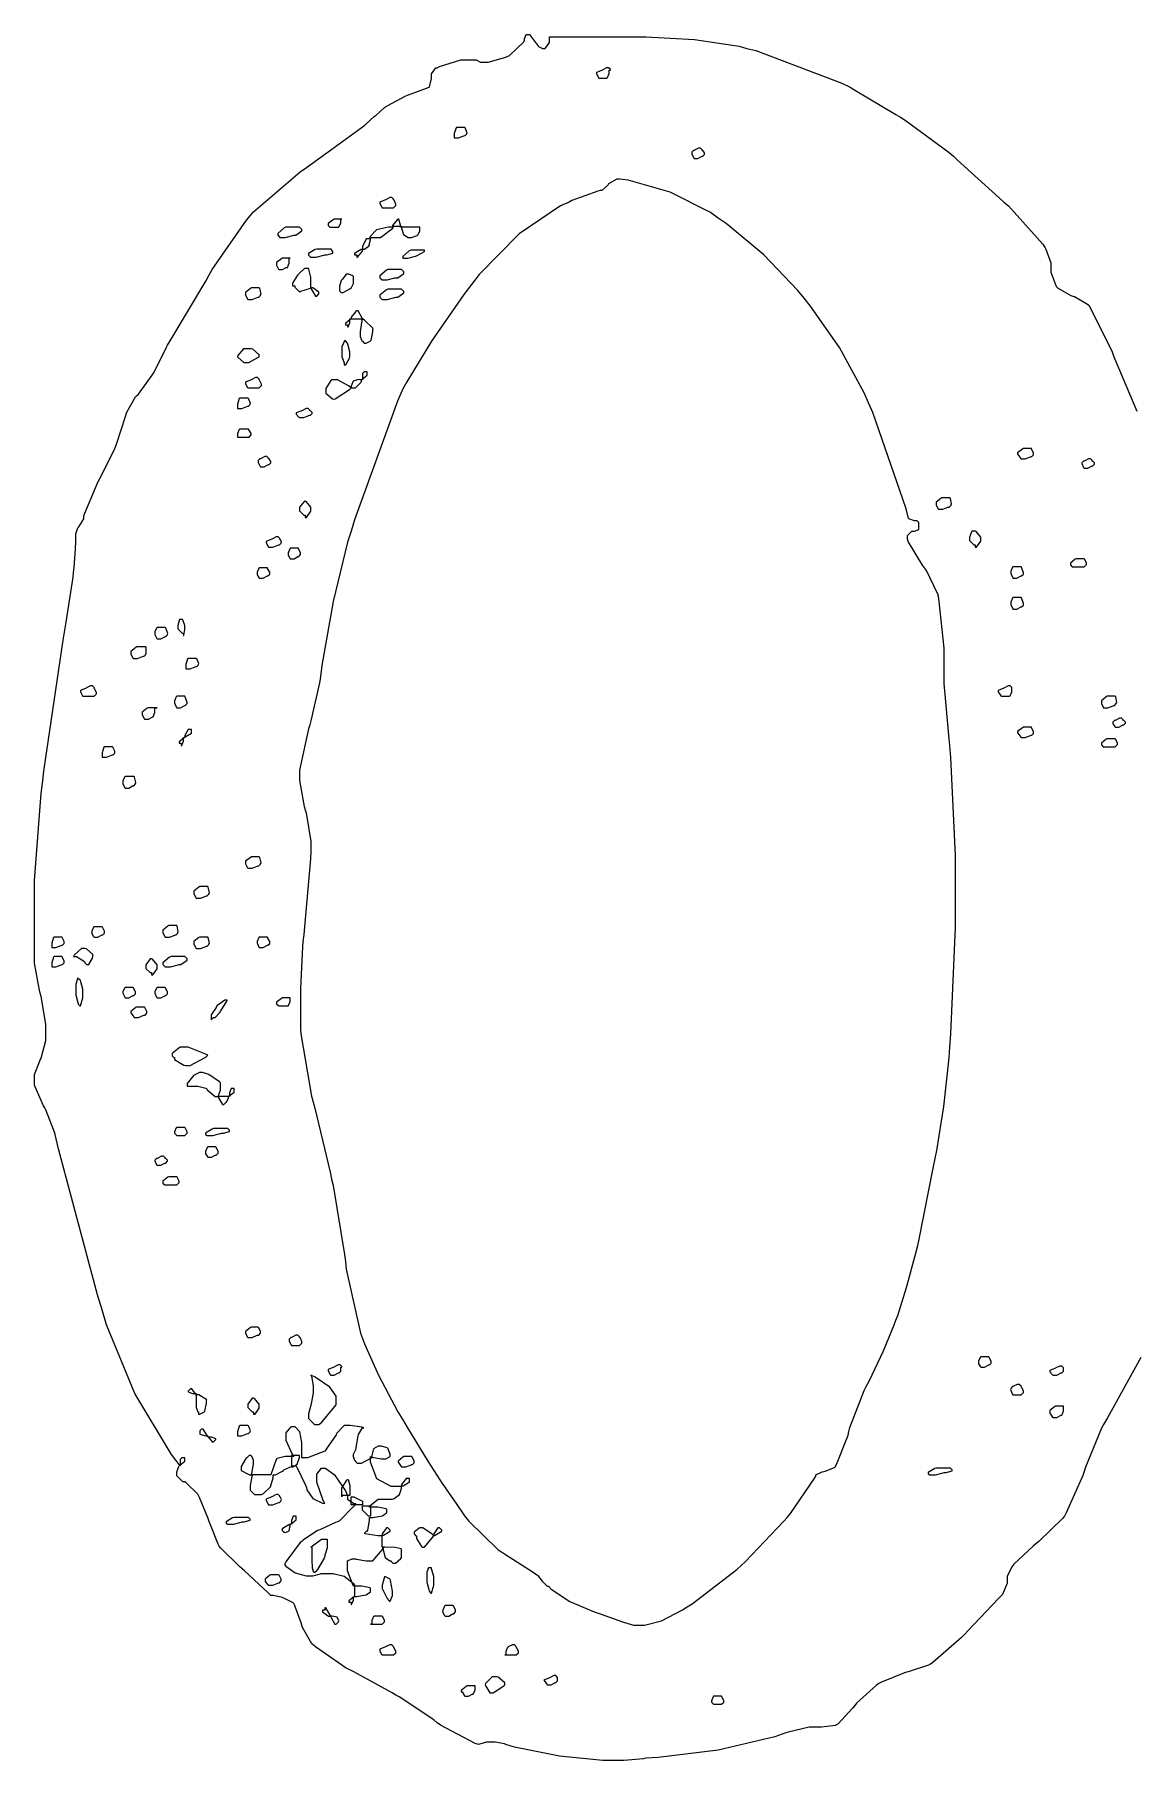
# Model space of a CAD drawing. Extents: x 55 to 302, y 40 to 307.
# Drawn here: x 103.8 to 137.5, y 89.6 to 142.7 of the extents above; entities that cross this region are included whole.
import ezdxf

# ---------------------------------------------------------------- set-up
doc = ezdxf.new("R2010")
doc.units = 0
doc.header["$MEASUREMENT"] = 0

msp = doc.modelspace()

# ---------------------------------------------------------------- linework, layer by layer
at = {"color": 32}
msp.add_lwpolyline([(137.778, 102.033), (136.745, 100.181), (136.631, 99.9765), (136.569, 99.8622), (136.076, 98.6635), (136.032, 98.5312), (135.988, 98.4084), (135.483, 97.2605), (135.431, 97.1543), (135.369, 97.0841), (134.637, 96.3799), (134.549, 96.3083), (134.461, 96.2381), (133.87, 95.6829), (133.843, 95.6388), (133.817, 95.6123), (133.667, 95.3149), (133.667, 95.214), (133.667, 95.0916), (133.517, 94.7484), (133.49, 94.7208), (133.402, 94.6245), (132.459, 93.6279), (132.362, 93.5221), (132.256, 93.4254), (131.374, 92.6578), (131.304, 92.6042), (131.241, 92.5781), (130.624, 92.3671), (130.564, 92.3576), (130.502, 92.341), (129.795, 92.0489), (129.716, 92.0048), (129.644, 91.9607), (129.028, 91.4054), (128.976, 91.3335), (128.922, 91.2633), (128.455, 90.7616), (128.411, 90.7341), (128.384, 90.7175), (127.954, 90.6639), (127.812, 90.6639), (127.573, 90.6639), (126.93, 90.515), (126.86, 90.4875), (126.523, 90.3732), (124.773, 89.9541), (122.934, 89.7297), (122.554, 89.7117), (122.484, 89.6952), (121.875, 89.6415), (121.672, 89.6415), (121.227, 89.6415), (119.895, 89.7696), (118.515, 90.0561), (118.251, 90.1347), (118.207, 90.1527), (117.922, 90.2049), (117.828, 90.2049), (117.651, 90.2049), (117.405, 90.1347), (117.299, 90.1622), (116.239, 90.726), (116.134, 90.8043), (116.028, 90.8925), (114.97, 91.5995), (114.865, 91.652), (114.749, 91.7236), (113.568, 92.3671), (113.454, 92.4278), (113.338, 92.4814), (112.394, 93.1333), (112.324, 93.2035), (112.28, 93.2311), (111.989, 93.7327), (111.971, 93.8029), (111.953, 93.8749), (111.75, 94.4301), (111.724, 94.4742), (111.706, 94.4922), (111.416, 94.634), (111.372, 94.6506), (111.327, 94.6686), (111.096, 94.7208), (111.019, 94.7208), (110.947, 94.7924), (110.207, 95.4719), (110.137, 95.5326), (110.065, 95.5947), (109.475, 96.1856), (109.431, 96.2381), (109.404, 96.2918), (109.141, 96.9437), (109.115, 97.0139), (109.097, 97.0855), (108.831, 97.729), (108.796, 97.7896), (108.77, 97.8337), (108.417, 98.1865), (108.373, 98.2126), (108.311, 98.2126), (108.126, 98.3989), (108.126, 98.461), (108.126, 98.5227), (108.187, 98.6815), (108.197, 98.7076), (108.223, 98.7256), (108.373, 98.8452), (108.373, 98.884), (108.373, 98.9542), (108.303, 98.9542), (108.285, 98.9542), (108.233, 98.902), (108.233, 98.884), (108.233, 98.7076), (107.968, 99.0519), (106.834, 100.934), (105.966, 103.047), (105.833, 103.504), (105.692, 103.963), (104.492, 108.461), (104.386, 108.902), (104.369, 108.974), (104.104, 109.653), (104.069, 109.714), (104.033, 109.776), (103.769, 110.367), (103.753, 110.419), (103.753, 110.596), (103.753, 110.746), (103.901, 111.135), (103.929, 111.195), (103.955, 111.249), (104.105, 111.791), (104.105, 111.971), (104.105, 112.29), (103.955, 113.145), (103.929, 113.242), (103.901, 113.339), (103.753, 114.166), (103.753, 114.44), (103.753, 115.711), (103.753, 116.709), (103.955, 119.389), (103.999, 119.698), (104.043, 120.078), (104.633, 124.108), (104.705, 124.531), (104.731, 124.655), (104.942, 126.039), (104.951, 126.188), (104.968, 126.339), (105.012, 126.904), (105.022, 127.161), (105.022, 127.247), (105.022, 127.317), (105.022, 127.379), (105.082, 127.557), (105.092, 127.565), (105.118, 127.591), (105.268, 127.836), (105.268, 127.918), (105.295, 128.016), (105.709, 128.984), (105.763, 129.081), (105.815, 129.169), (106.221, 129.999), (106.256, 130.069), (106.282, 130.167), (106.547, 130.987), (106.575, 131.057), (106.591, 131.119), (106.856, 131.588), (106.892, 131.622), (106.952, 131.676), (107.421, 132.328), (107.457, 132.398), (107.491, 132.469), (107.816, 133.113), (107.844, 133.174), (107.958, 133.36), (109.016, 135.15), (109.115, 135.326), (109.211, 135.503), (110.269, 137.028), (110.383, 137.16), (110.49, 137.276), (111.927, 138.509), (112.113, 138.642), (112.298, 138.774), (113.117, 139.375), (113.797, 139.868), (113.911, 139.947), (113.938, 139.974), (114.202, 140.213), (114.23, 140.229), (114.246, 140.247), (114.511, 140.486), (114.547, 140.512), (114.617, 140.556), (115.174, 140.848), (115.218, 140.865), (115.252, 140.883), (115.807, 141.085), (115.888, 141.111), (115.904, 141.129), (115.958, 141.381), (115.958, 141.464), (115.958, 141.526), (116.09, 141.71), (116.134, 141.71), (116.204, 141.755), (116.866, 141.957), (117.086, 141.957), (117.335, 141.957), (117.351, 141.941), (117.471, 141.887), (117.511, 141.887), (117.704, 141.887), (118.243, 142.037), (118.287, 142.063), (118.357, 142.091), (118.798, 142.506), (118.816, 142.558), (118.816, 142.602), (118.868, 142.735), (118.886, 142.735), (118.974, 142.735), (119.195, 142.444), (119.239, 142.382), (119.255, 142.364), (119.375, 142.31), (119.415, 142.31), (119.459, 142.31), (119.574, 142.46), (119.592, 142.486), (119.592, 142.663), (122.061, 142.663), (122.557, 142.663), (124.045, 142.58), (125.421, 142.372), (125.659, 142.31), (125.932, 142.24), (128.578, 141.243), (128.834, 141.111), (128.948, 141.041), (130.245, 140.273), (130.387, 140.193), (130.528, 140.105), (131.877, 139.11), (132.009, 138.994), (132.123, 138.88), (133.42, 137.708), (133.562, 137.583), (133.703, 137.461), (134.76, 136.288), (134.831, 136.172), (134.857, 136.128), (135.008, 135.712), (135.008, 135.573), (135.008, 135.424), (135.157, 135.018), (135.184, 134.973), (135.21, 134.947), (135.625, 134.709), (135.679, 134.691), (135.731, 134.674), (136.136, 134.436), (136.172, 134.408), (136.242, 134.294), (136.894, 132.971), (136.948, 132.821), (137.009, 132.672), (137.654, 131.147)], dxfattribs=at)
for points in [[(121.462, 141.64), (121.462, 141.658), (121.408, 141.71), (121.392, 141.71), (121.347, 141.71), (121.231, 141.65), (121.215, 141.64), (121.039, 141.57), (121.039, 141.526), (121.099, 141.412), (121.109, 141.394), (121.356, 141.394), (121.372, 141.412), (121.426, 141.531), (121.426, 141.57), (121.426, 141.64), (121.462, 141.64)], [(116.982, 139.876), (116.733, 139.876), (116.716, 139.86), (116.663, 139.688), (116.663, 139.63), (116.663, 139.56), (116.733, 139.56), (116.796, 139.56), (116.954, 139.621), (116.982, 139.63), (116.998, 139.63), (117.052, 139.683), (117.052, 139.7), (117.06, 139.71), (116.998, 139.86), (116.982, 139.876)], [(124.284, 139.171), (124.284, 139.189), (124.23, 139.241), (124.214, 139.241), (124.17, 139.241), (124.054, 139.18), (124.037, 139.171), (124.019, 139.171), (123.965, 139.119), (123.965, 139.101), (123.965, 139.057), (124.027, 138.942), (124.037, 138.924), (124.108, 138.924), (124.152, 138.924), (124.266, 138.986), (124.284, 138.994), (124.301, 138.994), (124.354, 139.048), (124.354, 139.065), (124.354, 139.092), (124.301, 139.171), (124.284, 139.171)], [(131.903, 111.584), (131.929, 111.999), (132.079, 115.261), (132.079, 116.346), (132.079, 117.476), (131.929, 120.492), (131.903, 120.862), (131.877, 121.074), (131.727, 122.768), (131.727, 123.332), (131.727, 123.861), (131.577, 125.298), (131.55, 125.448), (131.532, 125.519), (131.18, 126.252), (131.127, 126.33), (131.065, 126.41), (130.624, 127.142), (130.598, 127.212), (130.598, 127.283), (130.598, 127.327), (130.73, 127.459), (130.774, 127.459), (130.818, 127.459), (130.951, 127.513), (130.951, 127.529), (130.951, 127.706), (130.951, 127.724), (130.897, 127.776), (130.881, 127.776), (130.818, 127.776), (130.642, 127.838), (130.634, 127.846), (130.562, 128.147), (129.532, 131.111), (129.399, 131.41), (129.267, 131.71), (128.504, 133.108), (127.616, 134.382), (127.423, 134.621), (127.229, 134.859), (126.179, 135.961), (125.024, 136.923), (124.777, 137.09), (124.539, 137.258), (123.3, 137.888), (122.009, 138.254), (121.744, 138.289), (121.656, 138.289), (121.408, 138.14), (121.392, 138.113), (121.374, 138.086), (121.2, 137.936), (121.143, 137.936), (121.073, 137.92), (120.279, 137.627), (120.191, 137.583), (119.926, 137.469), (118.652, 136.605), (117.429, 135.352), (117.192, 135.044), (116.954, 134.735), (115.962, 133.306), (115.199, 132.053), (115.076, 131.833), (114.916, 131.454), (113.593, 127.803), (113.488, 127.459), (113.382, 127.116), (112.933, 125.29), (112.588, 123.322), (112.536, 122.907), (112.518, 122.793), (112.254, 121.62), (112.219, 121.496), (112.183, 121.374), (111.917, 120.201), (111.901, 120.085), (111.901, 119.786), (112.05, 118.992), (112.077, 118.886), (112.103, 118.79), (112.254, 117.909), (112.254, 117.615), (112.236, 117.379), (112.033, 115.05), (112.007, 114.829), (111.989, 114.671), (111.937, 113.388), (111.937, 112.959), (111.937, 112.113), (111.953, 111.928), (112.27, 110.076), (112.324, 109.89), (112.376, 109.706), (112.845, 107.739), (112.889, 107.527), (112.933, 107.334), (113.284, 105.208), (113.312, 104.987), (113.338, 104.758), (113.779, 102.791), (113.841, 102.622), (113.902, 102.456), (114.326, 101.491), (114.925, 100.367), (115.076, 100.119), (115.225, 99.8721), (115.848, 98.8536), (116.31, 98.1343), (116.381, 98.0362), (116.407, 97.9921), (116.672, 97.6147), (116.699, 97.579), (116.716, 97.5445), (116.98, 97.1642), (117.016, 97.1201), (117.104, 97.0058), (118.012, 96.1238), (118.11, 96.0617), (118.207, 96.0011), (119.115, 95.4098), (119.203, 95.3562), (119.221, 95.3396), (119.362, 95.1618), (119.379, 95.1438), (119.397, 95.1272), (119.516, 95.0034), (119.556, 95.0034), (119.644, 94.9152), (120.217, 94.5279), (120.967, 94.2097), (121.143, 94.1557), (121.293, 94.1035), (121.867, 93.901), (122.172, 93.8029), (122.273, 93.8029), (122.344, 93.8029), (122.514, 93.8029), (123.03, 93.9408), (123.683, 94.2717), (123.825, 94.3681), (123.974, 94.4563), (125.35, 95.516), (125.483, 95.6388), (125.615, 95.7626), (126.788, 96.9973), (126.894, 97.1201), (126.999, 97.2439), (127.732, 98.3008), (127.776, 98.389), (127.776, 98.425), (127.978, 98.5227), (128.022, 98.5312), (128.066, 98.5407), (128.357, 98.655), (128.375, 98.6716), (128.419, 98.7432), (128.772, 99.6516), (128.8, 99.7659), (128.826, 99.8816), (129.267, 101.027), (129.329, 101.141), (129.433, 101.335), (129.866, 102.243), (130.192, 103.047), (130.245, 103.188), (130.298, 103.329), (130.566, 104.189), (130.854, 105.243), (130.917, 105.481), (130.961, 105.675), (131.402, 107.915), (131.446, 108.162), (131.498, 108.409), (131.713, 109.754), (131.877, 111.259), (131.903, 111.584)], [(114.793, 137.654), (114.793, 137.672), (114.74, 137.724), (114.723, 137.724), (114.679, 137.724), (114.563, 137.663), (114.547, 137.654), (114.37, 137.583), (114.37, 137.539), (114.431, 137.425), (114.44, 137.407), (114.793, 137.407), (114.865, 137.477), (114.865, 137.521), (114.811, 137.637), (114.793, 137.654)], [(113.206, 137.054), (112.959, 137.054), (112.932, 137.038), (112.783, 136.918), (112.783, 136.878), (112.783, 136.861), (112.835, 136.808), (112.853, 136.808), (113.101, 136.808), (113.117, 136.826), (113.171, 136.945), (113.171, 136.984), (113.171, 137.054), (113.206, 137.054)], [(113.841, 136.136), (113.797, 136.12), (113.594, 136), (113.594, 135.96), (113.665, 135.96), (113.665, 135.89), (113.685, 135.883), (113.841, 136.073), (113.841, 136.136), (113.888, 136.136), (114.03, 136.221), (114.088, 136.423), (114.088, 136.489), (114.264, 136.489), (114.396, 136.489), (114.767, 136.781), (114.793, 136.842), (115.042, 136.842), (115.042, 136.779), (115.098, 136.587), (115.24, 136.489), (115.288, 136.489), (115.349, 136.489), (115.525, 136.553), (115.535, 136.561), (115.551, 136.579), (115.605, 136.699), (115.605, 136.737), (115.605, 136.808), (115.006, 136.808), (115.006, 136.87), (114.952, 137.054), (114.935, 137.054), (114.908, 137.038), (114.759, 136.865), (114.759, 136.808), (114.638, 136.808), (114.274, 136.725), (114.07, 136.517), (114.053, 136.455), (113.983, 136.455), (113.947, 136.455), (113.841, 136.216), (113.841, 136.136)], [(111.901, 136.808), (111.478, 136.808), (111.434, 136.791), (111.231, 136.619), (111.231, 136.561), (111.301, 136.489), (111.372, 136.489), (111.46, 136.489), (111.697, 136.553), (111.724, 136.561), (111.785, 136.561), (111.971, 136.693), (111.971, 136.737), (111.901, 136.808)], [(112.853, 136.136), (112.43, 136.136), (112.386, 136.12), (112.183, 136), (112.183, 135.96), (112.183, 135.944), (112.236, 135.89), (112.254, 135.89), (112.324, 135.89), (112.412, 135.89), (112.65, 135.952), (112.677, 135.96), (112.739, 135.96), (112.925, 136.014), (112.925, 136.032), (112.93, 136.046), (112.872, 136.136), (112.853, 136.136)], [(115.146, 135.855), (115.234, 135.855), (115.473, 135.917), (115.499, 135.926), (115.543, 135.944), (115.747, 136.063), (115.747, 136.102), (115.322, 136.102), (115.278, 136.076), (115.076, 135.91), (115.076, 135.855), (115.146, 135.855)], [(111.618, 135.855), (111.372, 135.855), (111.344, 135.837), (111.195, 135.719), (111.195, 135.679), (111.195, 135.635), (111.256, 135.52), (111.265, 135.503), (111.337, 135.503), (111.381, 135.503), (111.496, 135.564), (111.514, 135.573), (111.53, 135.573), (111.584, 135.705), (111.584, 135.749), (111.584, 135.855), (111.618, 135.855)], [(112.254, 134.938), (112.254, 135.184), (112.254, 135.272), (112.191, 135.52), (112.183, 135.537), (112.113, 135.537), (112.051, 135.537), (111.893, 135.388), (111.867, 135.36), (111.839, 135.334), (111.69, 135.091), (111.69, 135.008), (111.76, 135.008), (111.76, 134.964), (111.893, 134.831), (111.937, 134.831), (111.945, 134.841), (112.209, 134.921), (112.254, 134.938), (112.27, 134.893), (112.39, 134.691), (112.43, 134.691), (112.5, 134.761), (112.5, 134.805), (112.314, 134.938), (112.254, 134.938)], [(114.44, 135.184), (114.512, 135.184), (114.601, 135.184), (114.837, 135.246), (114.865, 135.254), (114.925, 135.254), (115.112, 135.387), (115.112, 135.431), (115.042, 135.503), (114.617, 135.503), (114.573, 135.485), (114.37, 135.312), (114.37, 135.254), (114.44, 135.184)], [(110.666, 134.938), (110.419, 134.938), (110.392, 134.921), (110.243, 134.801), (110.243, 134.761), (110.243, 134.717), (110.304, 134.603), (110.313, 134.585), (110.383, 134.585), (110.446, 134.585), (110.604, 134.647), (110.632, 134.655), (110.648, 134.655), (110.702, 134.709), (110.702, 134.725), (110.719, 134.753), (110.683, 134.921), (110.666, 134.938)], [(113.488, 134.938), (113.505, 134.955), (113.558, 135.075), (113.558, 135.114), (113.558, 135.29), (113.541, 135.308), (113.421, 135.36), (113.382, 135.36), (113.338, 135.36), (113.224, 135.212), (113.206, 135.184), (113.188, 135.168), (113.135, 134.995), (113.135, 134.938), (113.135, 134.867), (113.135, 134.851), (113.188, 134.797), (113.206, 134.797), (113.224, 134.789), (113.453, 134.911), (113.488, 134.938)], [(114.44, 134.585), (114.512, 134.585), (114.601, 134.585), (114.837, 134.647), (114.865, 134.655), (114.925, 134.655), (115.112, 134.787), (115.112, 134.831), (115.042, 134.902), (114.617, 134.902), (114.573, 134.885), (114.37, 134.713), (114.37, 134.655), (114.44, 134.585)], [(113.841, 133.985), (113.823, 134.029), (113.703, 134.232), (113.665, 134.232), (113.637, 134.215), (113.488, 134.043), (113.488, 133.985), (113.461, 133.969), (113.312, 133.849), (113.312, 133.809), (113.382, 133.809), (113.382, 133.739), (113.4, 133.739), (113.454, 133.871), (113.454, 133.915), (113.454, 133.985), (113.841, 133.985), (113.823, 133.933), (113.771, 133.602), (113.771, 133.49), (113.771, 133.446), (113.823, 133.314), (113.841, 133.314), (113.841, 133.298), (113.894, 133.244), (113.911, 133.244), (113.955, 133.244), (114.07, 133.306), (114.088, 133.314), (114.106, 133.332), (114.16, 133.584), (114.16, 133.667), (114.168, 133.695), (113.894, 133.959), (113.841, 133.985)], [(113.206, 133.067), (113.206, 132.891), (113.206, 132.83), (113.268, 132.654), (113.278, 132.644), (113.278, 132.574), (113.322, 132.574), (113.436, 132.777), (113.454, 132.821), (113.454, 132.891), (113.454, 132.979), (113.391, 133.21), (113.382, 133.244), (113.312, 133.314), (113.284, 133.314), (113.206, 133.13), (113.206, 133.067)], [(110.666, 132.821), (110.666, 132.883), (110.464, 133.059), (110.419, 133.067), (110.243, 133.067), (110.181, 133.067), (110.005, 132.865), (109.996, 132.821), (110.013, 132.795), (110.185, 132.644), (110.243, 132.644), (110.348, 132.644), (110.622, 132.795), (110.666, 132.821)], [(113.488, 131.869), (113.426, 131.913), (113.075, 132.115), (112.959, 132.115), (112.889, 132.115), (112.861, 132.089), (112.713, 131.845), (112.713, 131.763), (112.713, 131.702), (112.915, 131.525), (112.959, 131.516), (113.003, 131.525), (113.444, 131.816), (113.488, 131.869), (113.558, 131.869), (113.621, 131.869), (113.807, 132.055), (113.807, 132.115), (113.833, 132.133), (113.983, 132.253), (113.983, 132.292), (113.983, 132.362), (113.911, 132.362), (113.894, 132.362), (113.841, 132.31), (113.841, 132.292), (113.841, 132.115), (113.771, 132.115), (113.719, 132.125), (113.549, 132.073), (113.488, 131.919), (113.488, 131.869)], [(110.313, 131.869), (110.666, 131.869), (110.736, 131.939), (110.736, 131.983), (110.675, 132.099), (110.666, 132.115), (110.666, 132.133), (110.612, 132.185), (110.596, 132.185), (110.552, 132.185), (110.436, 132.125), (110.419, 132.115), (110.243, 132.045), (110.243, 132.001), (110.295, 131.887), (110.313, 131.869)], [(110.313, 131.55), (110.067, 131.55), (110.049, 131.534), (109.996, 131.361), (109.996, 131.304), (109.996, 131.233), (110.067, 131.233), (110.127, 131.233), (110.286, 131.295), (110.313, 131.304), (110.33, 131.304), (110.383, 131.358), (110.383, 131.374), (110.392, 131.384), (110.33, 131.534), (110.313, 131.55)], [(111.901, 130.951), (111.971, 130.951), (112.033, 130.951), (112.191, 131.013), (112.219, 131.021), (112.236, 131.021), (112.29, 131.075), (112.29, 131.093), (112.29, 131.111), (112.236, 131.163), (112.219, 131.163), (112.219, 131.181), (112.165, 131.233), (112.147, 131.233), (112.103, 131.233), (111.989, 131.173), (111.971, 131.163), (111.795, 131.093), (111.795, 131.058), (111.883, 130.961), (111.901, 130.951)], [(110.313, 130.598), (110.067, 130.598), (110.049, 130.581), (109.996, 130.462), (109.996, 130.422), (109.996, 130.351), (110.349, 130.351), (110.419, 130.422), (110.419, 130.466), (110.33, 130.59), (110.313, 130.598)], [(110.949, 129.682), (110.949, 129.699), (110.895, 129.752), (110.878, 129.752), (110.834, 129.752), (110.719, 129.691), (110.702, 129.682), (110.684, 129.682), (110.632, 129.628), (110.632, 129.61), (110.632, 129.566), (110.692, 129.451), (110.702, 129.433), (110.772, 129.433), (110.816, 129.433), (110.931, 129.497), (110.949, 129.505), (110.965, 129.505), (111.019, 129.559), (111.019, 129.576), (111.019, 129.603), (110.965, 129.682), (110.949, 129.682)], [(134.092, 129.682), (134.162, 129.682), (134.222, 129.682), (134.381, 129.744), (134.408, 129.752), (134.425, 129.752), (134.479, 129.806), (134.479, 129.822), (134.479, 129.866), (134.416, 129.982), (134.408, 129.999), (134.162, 129.999), (134.134, 129.982), (133.985, 129.862), (133.985, 129.822), (133.993, 129.814), (134.082, 129.691), (134.092, 129.682)], [(136.032, 129.399), (136.102, 129.399), (136.146, 129.399), (136.26, 129.461), (136.278, 129.469), (136.295, 129.469), (136.349, 129.523), (136.349, 129.54), (136.349, 129.558), (136.295, 129.61), (136.278, 129.61), (136.278, 129.628), (136.224, 129.682), (136.208, 129.682), (136.164, 129.682), (136.048, 129.62), (136.032, 129.61), (136.014, 129.61), (135.96, 129.558), (135.96, 129.54), (135.96, 129.54), (136.014, 129.417), (136.032, 129.399)], [(111.901, 128.129), (111.901, 128.084), (112.033, 127.952), (112.077, 127.952), (112.077, 127.882), (112.121, 127.882), (112.254, 128.068), (112.254, 128.129), (112.254, 128.191), (112.103, 128.367), (112.077, 128.375), (112.057, 128.382), (111.901, 128.192), (111.901, 128.129)], [(131.903, 128.481), (131.656, 128.481), (131.629, 128.465), (131.48, 128.345), (131.48, 128.305), (131.48, 128.261), (131.541, 128.147), (131.55, 128.129), (131.622, 128.129), (131.682, 128.129), (131.841, 128.191), (131.869, 128.199), (131.885, 128.199), (131.939, 128.253), (131.939, 128.271), (131.955, 128.297), (131.921, 128.465), (131.903, 128.481)], [(132.504, 127.212), (132.504, 127.168), (132.636, 127.036), (132.68, 127.036), (132.68, 126.964), (132.725, 126.964), (132.857, 127.15), (132.857, 127.212), (132.857, 127.274), (132.707, 127.451), (132.68, 127.459), (132.608, 127.459), (132.582, 127.459), (132.504, 127.274), (132.504, 127.212)], [(111.301, 127.212), (111.301, 127.23), (111.248, 127.283), (111.231, 127.283), (111.187, 127.283), (111.071, 127.222), (111.055, 127.212), (110.878, 127.14), (110.878, 127.096), (110.939, 126.982), (110.949, 126.964), (111.019, 126.964), (111.079, 126.964), (111.239, 127.028), (111.265, 127.036), (111.283, 127.036), (111.337, 127.09), (111.337, 127.106), (111.345, 127.124), (111.312, 127.212), (111.301, 127.212)], [(111.618, 126.611), (111.69, 126.611), (111.734, 126.611), (111.849, 126.675), (111.867, 126.683), (111.883, 126.683), (111.937, 126.737), (111.937, 126.753), (111.937, 126.798), (111.875, 126.913), (111.867, 126.93), (111.618, 126.93), (111.601, 126.913), (111.548, 126.793), (111.548, 126.753), (111.548, 126.719), (111.609, 126.629), (111.618, 126.611)], [(134.092, 126.365), (133.843, 126.365), (133.826, 126.348), (133.773, 126.228), (133.773, 126.188), (133.773, 126.144), (133.834, 126.03), (133.843, 126.012), (133.915, 126.012), (133.959, 126.012), (134.074, 126.074), (134.092, 126.082), (134.108, 126.082), (134.162, 126.136), (134.162, 126.154), (134.17, 126.18), (134.108, 126.348), (134.092, 126.365)], [(135.679, 126.365), (136.032, 126.365), (136.102, 126.435), (136.102, 126.479), (136.04, 126.595), (136.032, 126.611), (135.783, 126.611), (135.757, 126.595), (135.607, 126.475), (135.607, 126.435), (135.607, 126.419), (135.661, 126.365), (135.679, 126.365)], [(110.666, 126.012), (110.736, 126.012), (110.78, 126.012), (110.895, 126.074), (110.913, 126.082), (110.931, 126.082), (110.985, 126.136), (110.985, 126.154), (110.985, 126.198), (110.921, 126.312), (110.913, 126.33), (110.666, 126.33), (110.648, 126.312), (110.596, 126.194), (110.596, 126.154), (110.596, 126.119), (110.648, 126.03), (110.666, 126.012)], [(134.092, 125.413), (133.843, 125.413), (133.826, 125.396), (133.773, 125.276), (133.773, 125.236), (133.773, 125.192), (133.834, 125.078), (133.843, 125.06), (133.915, 125.06), (133.959, 125.06), (134.074, 125.122), (134.092, 125.13), (134.108, 125.13), (134.162, 125.184), (134.162, 125.2), (134.17, 125.228), (134.108, 125.404), (134.092, 125.413)], [(107.774, 124.495), (107.527, 124.495), (107.509, 124.478), (107.457, 124.358), (107.457, 124.318), (107.457, 124.274), (107.517, 124.16), (107.527, 124.142), (107.597, 124.142), (107.641, 124.142), (107.756, 124.205), (107.774, 124.214), (107.79, 124.214), (107.844, 124.267), (107.844, 124.284), (107.852, 124.311), (107.79, 124.478), (107.774, 124.495)], [(108.373, 124.495), (108.373, 124.557), (108.311, 124.734), (108.303, 124.743), (108.233, 124.743), (108.215, 124.743), (108.162, 124.557), (108.162, 124.495), (108.162, 124.45), (108.295, 124.318), (108.339, 124.318), (108.339, 124.248), (108.347, 124.248), (108.373, 124.434), (108.373, 124.495)], [(107.174, 123.895), (106.892, 123.895), (106.864, 123.879), (106.715, 123.759), (106.715, 123.719), (106.715, 123.675), (106.776, 123.56), (106.785, 123.542), (106.856, 123.542), (106.918, 123.542), (107.076, 123.605), (107.104, 123.613), (107.12, 123.613), (107.174, 123.667), (107.174, 123.685), (107.191, 123.711), (107.182, 123.879), (107.174, 123.895)], [(108.726, 123.542), (108.479, 123.542), (108.461, 123.526), (108.409, 123.354), (108.409, 123.296), (108.409, 123.226), (108.479, 123.226), (108.54, 123.226), (108.698, 123.288), (108.726, 123.296), (108.742, 123.296), (108.796, 123.349), (108.796, 123.366), (108.804, 123.384), (108.742, 123.534), (108.726, 123.542)], [(105.587, 122.626), (105.587, 122.644), (105.533, 122.696), (105.517, 122.696), (105.472, 122.696), (105.356, 122.636), (105.34, 122.626), (105.164, 122.554), (105.164, 122.51), (105.224, 122.396), (105.234, 122.378), (105.587, 122.378), (105.657, 122.45), (105.657, 122.494), (105.595, 122.608), (105.587, 122.626)], [(133.49, 122.378), (133.739, 122.378), (133.755, 122.396), (133.809, 122.516), (133.809, 122.554), (133.809, 122.626), (133.809, 122.644), (133.755, 122.696), (133.739, 122.696), (133.695, 122.696), (133.579, 122.636), (133.562, 122.626), (133.386, 122.554), (133.386, 122.51), (133.473, 122.388), (133.49, 122.378)], [(108.373, 122.378), (108.126, 122.378), (108.108, 122.362), (108.056, 122.242), (108.056, 122.202), (108.056, 122.157), (108.117, 122.043), (108.126, 122.025), (108.197, 122.025), (108.241, 122.025), (108.355, 122.089), (108.373, 122.097), (108.39, 122.097), (108.443, 122.151), (108.443, 122.167), (108.452, 122.185), (108.39, 122.362), (108.373, 122.378)], [(136.984, 122.378), (136.737, 122.378), (136.71, 122.362), (136.561, 122.242), (136.561, 122.202), (136.561, 122.157), (136.621, 122.043), (136.631, 122.025), (136.701, 122.025), (136.762, 122.025), (136.92, 122.089), (136.948, 122.097), (136.965, 122.097), (137.018, 122.151), (137.018, 122.167), (137.036, 122.185), (137.001, 122.362), (136.984, 122.378)], [(107.527, 122.025), (107.244, 122.025), (107.217, 122.009), (107.068, 121.889), (107.068, 121.849), (107.068, 121.805), (107.129, 121.69), (107.138, 121.672), (107.208, 121.672), (107.253, 121.672), (107.367, 121.736), (107.385, 121.744), (107.403, 121.744), (107.457, 121.877), (107.457, 121.921), (107.457, 122.025), (107.527, 122.025)], [(136.984, 121.426), (137.054, 121.426), (137.098, 121.426), (137.213, 121.488), (137.231, 121.496), (137.247, 121.496), (137.301, 121.55), (137.301, 121.568), (137.301, 121.586), (137.247, 121.638), (137.231, 121.638), (137.231, 121.656), (137.177, 121.708), (137.16, 121.708), (137.116, 121.708), (137.001, 121.648), (136.984, 121.638), (136.966, 121.638), (136.914, 121.586), (136.914, 121.568), (136.914, 121.533), (136.974, 121.444), (136.984, 121.426)], [(108.373, 121.109), (108.345, 121.092), (108.197, 120.972), (108.197, 120.933), (108.267, 120.933), (108.267, 120.862), (108.285, 120.862), (108.339, 120.995), (108.339, 121.039), (108.339, 121.109), (108.383, 121.127), (108.585, 121.247), (108.585, 121.285), (108.585, 121.356), (108.515, 121.356), (108.479, 121.356), (108.373, 121.171), (108.373, 121.109)], [(134.092, 121.109), (134.162, 121.109), (134.222, 121.109), (134.381, 121.171), (134.408, 121.179), (134.425, 121.179), (134.479, 121.233), (134.479, 121.249), (134.479, 121.293), (134.416, 121.409), (134.408, 121.426), (134.162, 121.426), (134.134, 121.409), (133.985, 121.29), (133.985, 121.249), (133.993, 121.241), (134.082, 121.118), (134.092, 121.109)], [(136.631, 120.826), (136.984, 120.826), (137.054, 120.897), (137.054, 120.941), (136.992, 121.056), (136.984, 121.073), (136.737, 121.073), (136.71, 121.056), (136.561, 120.937), (136.561, 120.897), (136.561, 120.88), (136.613, 120.826), (136.631, 120.826)], [(105.833, 120.51), (105.904, 120.51), (105.964, 120.51), (106.124, 120.571), (106.15, 120.58), (106.168, 120.58), (106.222, 120.633), (106.222, 120.65), (106.222, 120.694), (106.159, 120.81), (106.15, 120.826), (105.904, 120.826), (105.886, 120.81), (105.833, 120.638), (105.833, 120.58), (105.833, 120.51)], [(106.821, 119.908), (106.539, 119.908), (106.521, 119.892), (106.469, 119.772), (106.469, 119.732), (106.469, 119.688), (106.529, 119.574), (106.539, 119.556), (106.609, 119.556), (106.653, 119.556), (106.767, 119.619), (106.785, 119.628), (106.802, 119.628), (106.856, 119.681), (106.856, 119.698), (106.864, 119.725), (106.83, 119.892), (106.821, 119.908)], [(110.666, 117.439), (110.419, 117.439), (110.392, 117.423), (110.243, 117.303), (110.243, 117.263), (110.243, 117.219), (110.304, 117.104), (110.313, 117.086), (110.383, 117.086), (110.446, 117.086), (110.604, 117.15), (110.632, 117.158), (110.648, 117.158), (110.702, 117.212), (110.702, 117.228), (110.719, 117.256), (110.683, 117.423), (110.666, 117.439)], [(109.079, 116.523), (108.832, 116.523), (108.804, 116.506), (108.656, 116.386), (108.656, 116.346), (108.656, 116.302), (108.716, 116.188), (108.726, 116.17), (108.796, 116.17), (108.858, 116.17), (109.016, 116.232), (109.044, 116.24), (109.061, 116.24), (109.115, 116.294), (109.115, 116.31), (109.131, 116.328), (109.095, 116.506), (109.079, 116.523)], [(105.587, 114.97), (105.657, 114.97), (105.701, 114.97), (105.815, 115.033), (105.833, 115.042), (105.85, 115.042), (105.904, 115.095), (105.904, 115.112), (105.904, 115.156), (105.841, 115.272), (105.833, 115.288), (105.587, 115.288), (105.569, 115.272), (105.517, 115.152), (105.517, 115.112), (105.507, 115.103), (105.569, 114.988), (105.587, 114.97)], [(108.126, 115.322), (107.88, 115.322), (107.852, 115.306), (107.703, 115.186), (107.703, 115.146), (107.703, 115.102), (107.764, 114.988), (107.774, 114.97), (107.844, 114.97), (107.904, 114.97), (108.064, 115.033), (108.09, 115.042), (108.108, 115.042), (108.162, 115.095), (108.162, 115.112), (108.17, 115.139), (108.143, 115.306), (108.126, 115.322)], [(104.282, 114.653), (104.352, 114.653), (104.413, 114.653), (104.571, 114.715), (104.599, 114.723), (104.615, 114.723), (104.669, 114.777), (104.669, 114.793), (104.669, 114.837), (104.607, 114.953), (104.599, 114.97), (104.352, 114.97), (104.334, 114.953), (104.282, 114.781), (104.282, 114.723), (104.282, 114.653)], [(109.079, 114.97), (108.832, 114.97), (108.804, 114.953), (108.656, 114.833), (108.656, 114.793), (108.656, 114.749), (108.716, 114.635), (108.726, 114.617), (108.796, 114.617), (108.858, 114.617), (109.016, 114.68), (109.044, 114.689), (109.061, 114.689), (109.115, 114.742), (109.115, 114.759), (109.131, 114.786), (109.095, 114.961), (109.079, 114.97)], [(110.666, 114.653), (110.736, 114.653), (110.78, 114.653), (110.895, 114.715), (110.913, 114.723), (110.931, 114.723), (110.985, 114.777), (110.985, 114.793), (110.985, 114.837), (110.921, 114.953), (110.913, 114.97), (110.666, 114.97), (110.648, 114.953), (110.596, 114.833), (110.596, 114.793), (110.596, 114.793), (110.648, 114.662), (110.666, 114.653)], [(104.282, 114.053), (104.352, 114.053), (104.413, 114.053), (104.571, 114.115), (104.599, 114.124), (104.615, 114.124), (104.669, 114.177), (104.669, 114.194), (104.669, 114.238), (104.607, 114.354), (104.599, 114.37), (104.352, 114.37), (104.334, 114.354), (104.282, 114.181), (104.282, 114.124), (104.282, 114.053)], [(104.951, 114.37), (105.04, 114.37), (105.286, 114.221), (105.304, 114.194), (105.304, 114.177), (105.356, 114.124), (105.374, 114.124), (105.418, 114.124), (105.533, 114.326), (105.551, 114.37), (105.551, 114.432), (105.348, 114.609), (105.304, 114.617), (105.234, 114.617), (105.206, 114.627), (104.968, 114.414), (104.951, 114.37)], [(107.174, 114.053), (107.174, 114.009), (107.307, 113.877), (107.351, 113.877), (107.351, 113.807), (107.395, 113.807), (107.527, 113.993), (107.527, 114.053), (107.527, 114.115), (107.377, 114.292), (107.351, 114.3), (107.307, 114.3), (107.174, 114.115), (107.174, 114.053)], [(107.774, 114.053), (107.844, 114.053), (107.932, 114.053), (108.169, 114.115), (108.197, 114.124), (108.257, 114.124), (108.443, 114.256), (108.443, 114.3), (108.373, 114.37), (107.95, 114.37), (107.906, 114.354), (107.703, 114.181), (107.703, 114.124), (107.774, 114.053)], [(105.234, 113.101), (105.234, 113.278), (105.234, 113.366), (105.172, 113.596), (105.164, 113.63), (105.092, 113.701), (105.074, 113.701), (105.022, 113.516), (105.022, 113.454), (105.022, 113.278), (105.022, 113.189), (105.082, 112.961), (105.092, 112.925), (105.092, 112.907), (105.146, 112.853), (105.164, 112.853), (105.234, 113.101)], [(106.539, 113.101), (106.609, 113.101), (106.653, 113.101), (106.767, 113.163), (106.785, 113.171), (106.802, 113.171), (106.856, 113.225), (106.856, 113.242), (106.856, 113.286), (106.794, 113.401), (106.785, 113.418), (106.539, 113.418), (106.521, 113.401), (106.469, 113.282), (106.469, 113.242), (106.469, 113.242), (106.529, 113.119), (106.539, 113.101)], [(107.527, 113.101), (107.597, 113.101), (107.641, 113.101), (107.756, 113.163), (107.774, 113.171), (107.79, 113.171), (107.844, 113.225), (107.844, 113.242), (107.844, 113.286), (107.782, 113.401), (107.774, 113.418), (107.527, 113.418), (107.509, 113.401), (107.457, 113.282), (107.457, 113.242), (107.457, 113.242), (107.509, 113.119), (107.527, 113.101)], [(111.301, 112.853), (111.548, 112.853), (111.565, 112.871), (111.618, 112.991), (111.618, 113.029), (111.618, 113.101), (111.372, 113.101), (111.344, 113.083), (111.195, 112.965), (111.195, 112.925), (111.195, 112.907), (111.274, 112.853), (111.301, 112.853)], [(106.821, 112.5), (106.892, 112.5), (106.952, 112.5), (107.111, 112.564), (107.138, 112.572), (107.155, 112.572), (107.208, 112.626), (107.208, 112.642), (107.208, 112.686), (107.147, 112.802), (107.138, 112.819), (106.892, 112.819), (106.864, 112.802), (106.715, 112.682), (106.715, 112.642), (106.715, 112.642), (106.803, 112.518), (106.821, 112.5)], [(109.361, 112.853), (109.334, 112.809), (109.185, 112.577), (109.185, 112.5), (109.185, 112.43), (109.255, 112.5), (109.307, 112.5), (109.449, 112.65), (109.467, 112.677), (109.484, 112.704), (109.668, 112.995), (109.678, 113.029), (109.608, 113.029), (109.361, 112.853)], [(109.079, 111.337), (108.99, 111.381), (108.474, 111.584), (108.303, 111.584), (108.233, 111.584), (108.188, 111.558), (107.986, 111.392), (107.986, 111.337), (107.986, 111.319), (108.038, 111.265), (108.056, 111.265), (108.056, 111.205), (108.347, 111.029), (108.409, 111.019), (108.479, 111.019), (108.523, 111.011), (109.025, 111.275), (109.079, 111.337)], [(109.714, 110.067), (109.74, 110.085), (109.89, 110.205), (109.89, 110.243), (109.89, 110.313), (109.82, 110.313), (109.802, 110.313), (109.75, 110.181), (109.75, 110.137), (109.75, 110.067), (109.397, 110.067), (109.413, 110.094), (109.467, 110.26), (109.467, 110.313), (109.467, 110.49), (109.44, 110.517), (109.141, 110.728), (109.115, 110.736), (109.087, 110.754), (108.922, 110.808), (108.868, 110.808), (108.824, 110.808), (108.708, 110.746), (108.692, 110.736), (108.647, 110.72), (108.443, 110.468), (108.443, 110.383), (108.692, 110.383), (108.78, 110.383), (109.016, 110.323), (109.044, 110.313), (109.061, 110.269), (109.313, 110.067), (109.397, 110.067), (109.413, 110.023), (109.533, 109.82), (109.573, 109.82), (109.644, 109.89), (109.66, 109.89), (109.714, 110.023), (109.714, 110.067)], [(108.126, 108.868), (108.373, 108.868), (108.443, 108.938), (108.443, 108.982), (108.381, 109.098), (108.373, 109.115), (108.126, 109.115), (108.108, 109.098), (108.056, 108.978), (108.056, 108.938), (108.126, 108.868)], [(109.079, 108.868), (109.149, 108.868), (109.237, 108.868), (109.475, 108.93), (109.502, 108.938), (109.564, 108.938), (109.75, 108.992), (109.75, 109.008), (109.75, 109.026), (109.696, 109.079), (109.678, 109.079), (109.255, 109.079), (109.211, 109.062), (109.008, 108.942), (109.008, 108.902), (109.008, 108.902), (109.061, 108.868), (109.079, 108.868)], [(109.079, 108.197), (109.149, 108.197), (109.193, 108.197), (109.307, 108.259), (109.325, 108.267), (109.343, 108.267), (109.397, 108.321), (109.397, 108.339), (109.397, 108.383), (109.334, 108.497), (109.325, 108.515), (109.079, 108.515), (109.061, 108.497), (109.008, 108.379), (109.008, 108.339), (109.008, 108.304), (109.069, 108.206), (109.079, 108.197)], [(107.527, 107.95), (107.597, 107.95), (107.641, 107.95), (107.756, 108.012), (107.774, 108.02), (107.79, 108.02), (107.844, 108.074), (107.844, 108.09), (107.844, 108.108), (107.79, 108.162), (107.774, 108.162), (107.774, 108.18), (107.72, 108.233), (107.703, 108.233), (107.659, 108.233), (107.544, 108.172), (107.527, 108.162), (107.509, 108.162), (107.457, 108.108), (107.457, 108.09), (107.448, 108.084), (107.509, 107.96), (107.527, 107.95)], [(107.774, 107.351), (108.126, 107.351), (108.197, 107.421), (108.197, 107.465), (108.135, 107.581), (108.126, 107.597), (107.88, 107.597), (107.852, 107.581), (107.703, 107.461), (107.703, 107.421), (107.703, 107.404), (107.756, 107.351), (107.774, 107.351)], [(110.313, 102.658), (110.383, 102.658), (110.446, 102.658), (110.604, 102.72), (110.632, 102.729), (110.648, 102.729), (110.702, 102.783), (110.702, 102.799), (110.702, 102.843), (110.64, 102.959), (110.632, 102.975), (110.419, 102.975), (110.392, 102.959), (110.243, 102.839), (110.243, 102.799), (110.243, 102.799), (110.295, 102.676), (110.313, 102.658)], [(111.901, 102.658), (111.901, 102.676), (111.847, 102.729), (111.831, 102.729), (111.786, 102.729), (111.671, 102.668), (111.654, 102.658), (111.636, 102.658), (111.584, 102.606), (111.584, 102.588), (111.584, 102.544), (111.645, 102.43), (111.654, 102.412), (111.901, 102.412), (111.971, 102.482), (111.971, 102.526), (111.917, 102.65), (111.901, 102.658)], [(132.857, 101.74), (132.927, 101.74), (132.971, 101.74), (133.085, 101.804), (133.103, 101.812), (133.12, 101.812), (133.174, 101.866), (133.174, 101.883), (133.174, 101.927), (133.112, 102.042), (133.103, 102.059), (132.857, 102.059), (132.839, 102.042), (132.785, 101.922), (132.785, 101.883), (132.785, 101.848), (132.847, 101.75), (132.857, 101.74)], [(112.254, 101.494), (112.27, 101.468), (112.324, 101.17), (112.324, 101.071), (112.324, 100.948), (112.262, 100.613), (112.254, 100.578), (112.236, 100.534), (112.183, 100.302), (112.183, 100.225), (112.183, 100.163), (112.368, 99.9765), (112.43, 99.9765), (112.5, 99.9765), (112.588, 100.048), (113.029, 100.578), (113.029, 100.754), (113.029, 100.848), (112.839, 101.124), (112.386, 101.433), (112.254, 101.494)], [(113.206, 101.74), (113.206, 101.758), (113.152, 101.812), (113.135, 101.812), (113.091, 101.812), (112.976, 101.75), (112.959, 101.74), (112.783, 101.67), (112.783, 101.626), (112.843, 101.512), (112.853, 101.494), (112.925, 101.494), (112.969, 101.494), (113.083, 101.556), (113.101, 101.564), (113.117, 101.564), (113.171, 101.618), (113.171, 101.636), (113.171, 101.74), (113.206, 101.74)], [(135.078, 101.494), (135.15, 101.494), (135.194, 101.494), (135.308, 101.556), (135.326, 101.564), (135.342, 101.564), (135.396, 101.618), (135.396, 101.636), (135.396, 101.706), (135.396, 101.724), (135.342, 101.776), (135.326, 101.776), (135.282, 101.776), (135.166, 101.716), (135.15, 101.706), (134.973, 101.636), (134.973, 101.601), (135.06, 101.504), (135.078, 101.494)], [(108.726, 100.894), (108.726, 100.542), (108.726, 100.498), (108.778, 100.365), (108.796, 100.365), (108.796, 100.295), (108.84, 100.295), (108.955, 100.357), (108.972, 100.365), (108.99, 100.383), (109.044, 100.636), (109.044, 100.718), (109.048, 100.735), (108.806, 100.894), (108.726, 100.894), (108.708, 100.922), (108.588, 101.071), (108.549, 101.071), (108.479, 101.001), (108.479, 100.984), (108.611, 100.93), (108.656, 100.93), (108.726, 100.93), (108.726, 100.894)], [(133.843, 100.894), (134.092, 100.894), (134.162, 100.965), (134.162, 101.009), (134.1, 101.124), (134.092, 101.141), (134.092, 101.159), (134.038, 101.211), (134.02, 101.211), (133.975, 101.211), (133.861, 101.151), (133.843, 101.141), (133.826, 101.141), (133.773, 101.089), (133.773, 101.071), (133.763, 101.054), (133.826, 100.904), (133.843, 100.894)], [(110.666, 100.542), (110.666, 100.604), (110.516, 100.78), (110.49, 100.788), (110.446, 100.788), (110.313, 100.604), (110.313, 100.542), (110.313, 100.498), (110.446, 100.365), (110.49, 100.365), (110.49, 100.295), (110.534, 100.295), (110.666, 100.481), (110.666, 100.542)], [(135.078, 100.189), (135.15, 100.189), (135.194, 100.189), (135.308, 100.251), (135.326, 100.259), (135.342, 100.259), (135.396, 100.391), (135.396, 100.435), (135.396, 100.542), (135.15, 100.542), (135.122, 100.525), (134.973, 100.405), (134.973, 100.365), (134.973, 100.321), (135.06, 100.207), (135.078, 100.189)], [(109.079, 99.6237), (109.095, 99.5976), (109.215, 99.4474), (109.255, 99.4474), (109.325, 99.5193), (109.325, 99.537), (109.193, 99.5895), (109.149, 99.5895), (109.079, 99.5895), (109.061, 99.6336), (108.941, 99.8361), (108.902, 99.8361), (108.884, 99.8361), (108.832, 99.7839), (108.832, 99.7659), (108.832, 99.6957), (108.832, 99.6777), (109.016, 99.6237), (109.079, 99.6237)], [(110.313, 99.9423), (110.067, 99.9423), (110.049, 99.9257), (109.996, 99.7536), (109.996, 99.6957), (109.996, 99.6237), (110.067, 99.6237), (110.127, 99.6237), (110.286, 99.6872), (110.313, 99.6957), (110.33, 99.6957), (110.383, 99.7493), (110.383, 99.7659), (110.392, 99.7839), (110.33, 99.9338), (110.313, 99.9423)], [(115.042, 98.0722), (115.086, 98.0902), (115.288, 98.2102), (115.288, 98.2486), (115.288, 98.3188), (115.218, 98.3188), (115.197, 98.3259), (115.042, 98.1357), (115.042, 98.0722), (114.865, 98.0722), (114.718, 98.0722), (114.278, 98.3065), (114.088, 98.8191), (114.088, 98.9901), (114.132, 98.9722), (114.417, 98.9182), (114.512, 98.9182), (114.556, 98.9182), (114.671, 98.9817), (114.689, 98.9901), (114.689, 99.0519), (114.625, 99.2283), (114.617, 99.2367), (114.599, 99.2547), (114.427, 99.3069), (114.37, 99.3069), (114.322, 99.3069), (114.18, 99.2244), (114.124, 99.0216), (114.124, 98.9542), (114.08, 98.9281), (113.794, 98.7778), (113.701, 98.7778), (113.683, 98.7778), (113.63, 98.8314), (113.63, 98.848), (113.612, 98.848), (113.558, 98.9803), (113.558, 99.0244), (113.558, 99.0685), (113.621, 99.1842), (113.63, 99.2008), (113.63, 99.2008), (113.691, 99.5796), (113.701, 99.6237), (113.717, 99.6678), (113.837, 99.8721), (113.877, 99.8721), (113.815, 99.8897), (113.464, 99.9423), (113.348, 99.9423), (113.278, 99.9423), (113.25, 99.9257), (113.038, 99.6957), (113.029, 99.6597), (113.012, 99.6252), (112.747, 99.2449), (112.713, 99.2008), (112.677, 99.1567), (112.147, 98.9542), (111.971, 98.9542), (111.971, 99.3069), (111.971, 99.4184), (111.913, 99.7536), (111.771, 99.9063), (111.724, 99.9063), (111.654, 99.9063), (111.627, 99.8897), (111.478, 99.7176), (111.478, 99.6597), (111.478, 99.4929), (111.68, 99.0604), (111.724, 98.9901), (111.548, 98.9901), (111.46, 98.9901), (111.212, 98.9281), (111.195, 98.9182), (111.177, 98.8741), (111.035, 98.461), (111.019, 98.425), (110.419, 98.425), (110.436, 98.4691), (110.49, 98.7545), (110.49, 98.848), (110.49, 98.8921), (110.428, 99.0078), (110.419, 99.0244), (110.349, 99.0244), (110.279, 98.9542), (110.251, 98.9281), (110.103, 98.6839), (110.103, 98.6014), (110.103, 98.5573), (110.367, 98.425), (110.455, 98.425), (110.437, 98.3809), (110.383, 98.0969), (110.383, 98.002), (110.383, 97.9579), (110.516, 97.8256), (110.56, 97.8256), (110.736, 97.8256), (110.798, 97.8531), (111.005, 98.0599), (111.089, 98.334), (111.089, 98.425), (111.168, 98.425), (111.38, 98.5393), (111.408, 98.5654), (111.424, 98.5834), (111.701, 98.7076), (111.795, 98.7076), (111.821, 98.6635), (112.086, 98.1082), (112.113, 98.0362), (112.13, 97.966), (112.316, 97.6986), (112.606, 97.5526), (112.677, 97.5431), (112.632, 97.6408), (112.43, 98.2031), (112.43, 98.389), (112.43, 98.4511), (112.579, 98.6289), (112.606, 98.6374), (112.7, 98.6374), (112.981, 98.4264), (113.312, 97.9318), (113.382, 97.7896), (113.382, 97.7194), (113.382, 97.6753), (113.568, 97.5431), (113.63, 97.5431), (113.586, 97.4729), (113.117, 97.0058), (113.065, 96.9779), (113.012, 96.9617), (112.544, 96.7493), (112.5, 96.7313), (112.456, 96.7147), (112.015, 96.4145), (111.971, 96.3785), (111.927, 96.3443), (111.486, 95.7531), (111.442, 95.673), (111.486, 95.6208), (111.765, 95.4183), (112.105, 95.3202), (112.219, 95.3202), (112.308, 95.3202), (112.544, 95.3823), (112.572, 95.3904), (112.819, 95.3904), (112.932, 95.3904), (113.272, 95.3079), (113.55, 95.0997), (113.594, 95.0376), (113.594, 94.6849), (113.567, 94.6686), (113.418, 94.5487), (113.418, 94.5085), (113.488, 94.5085), (113.488, 94.4383), (113.505, 94.4383), (113.558, 94.5706), (113.558, 94.6146), (113.558, 94.6849), (113.658, 94.6849), (113.955, 94.7346), (114.088, 94.8298), (114.088, 94.8612), (114.088, 94.9332), (114.07, 94.9508), (113.818, 95.0034), (113.735, 95.0034), (113.558, 95.0034), (113.532, 95.075), (113.382, 95.4719), (113.382, 95.6028), (113.382, 95.7792), (113.4, 95.7972), (113.519, 95.8494), (113.558, 95.8494), (113.63, 95.8494), (113.657, 95.8328), (113.954, 95.7792), (114.053, 95.7792), (114.158, 95.7792), (114.449, 96.1319), (114.476, 96.2021), (114.476, 96.1238), (114.533, 95.8854), (114.675, 95.7792), (114.723, 95.7792), (114.723, 95.7626), (114.776, 95.709), (114.793, 95.709), (114.855, 95.709), (115.014, 95.8592), (115.042, 95.8854), (115.042, 96.1319), (115.024, 96.1499), (114.846, 96.194), (114.541, 96.2021), (114.44, 96.2021), (114.44, 96.5549), (114.485, 96.5729), (114.689, 96.6929), (114.689, 96.7313), (114.617, 96.8015), (114.573, 96.8015), (114.44, 96.617), (114.44, 96.5549), (114.308, 96.5549), (113.911, 96.6089), (113.911, 96.6251), (113.911, 96.6431), (113.965, 96.6971), (113.983, 96.6971), (113.999, 96.7232), (114.053, 97.0209), (114.053, 97.1201), (114.153, 97.1201), (114.45, 97.1695), (114.583, 97.2647), (114.583, 97.2965), (114.583, 97.3667), (114.565, 97.3847), (114.312, 97.4369), (114.23, 97.4369), (114.053, 97.4369), (114.07, 97.481), (114.322, 97.6835), (114.406, 97.6835), (114.759, 97.6835), (114.811, 97.7015), (114.978, 97.8256), (115.042, 98.0115), (115.042, 98.0722)], [(111.901, 99.0244), (111.654, 99.0244), (111.654, 98.6716), (111.697, 98.6716), (111.829, 98.7559), (111.901, 98.9584), (111.901, 99.0244)], [(115.042, 98.6716), (115.112, 98.6716), (115.172, 98.6716), (115.331, 98.7337), (115.358, 98.7418), (115.375, 98.7418), (115.429, 98.7958), (115.429, 98.8138), (115.429, 98.8579), (115.366, 98.9722), (115.358, 98.9901), (115.112, 98.9901), (115.084, 98.9722), (114.935, 98.8536), (114.935, 98.8138), (114.943, 98.8053), (115.032, 98.6896), (115.042, 98.6716)], [(113.206, 97.7554), (113.206, 97.9318), (113.206, 98.02), (113.356, 98.2666), (113.382, 98.2846), (113.4, 98.2846), (113.454, 98.0983), (113.454, 98.0362), (113.454, 97.7896), (113.206, 97.7896), (113.206, 97.7554)], [(131.304, 98.425), (131.374, 98.425), (131.462, 98.425), (131.7, 98.4871), (131.727, 98.4952), (131.789, 98.4952), (131.975, 98.5492), (131.975, 98.5654), (131.975, 98.5834), (131.921, 98.6374), (131.903, 98.6374), (131.48, 98.6374), (131.436, 98.6194), (131.233, 98.5008), (131.233, 98.461), (131.233, 98.461), (131.286, 98.425), (131.304, 98.425)], [(111.301, 97.7554), (111.301, 97.7731), (111.248, 97.8256), (111.231, 97.8256), (111.187, 97.8256), (111.071, 97.765), (111.055, 97.7554), (110.878, 97.6835), (110.878, 97.6394), (110.939, 97.5251), (110.949, 97.5071), (111.019, 97.5071), (111.079, 97.5071), (111.239, 97.5706), (111.265, 97.579), (111.283, 97.579), (111.337, 97.6327), (111.337, 97.6492), (111.345, 97.6672), (111.312, 97.7554), (111.301, 97.7554)], [(113.488, 97.7554), (113.576, 97.7554), (113.841, 97.6231), (113.841, 97.579), (113.841, 97.5071), (113.488, 97.5071), (113.488, 97.7554)], [(114.088, 97.1543), (114.026, 97.1543), (113.841, 97.3406), (113.841, 97.4026), (113.841, 97.4729), (114.088, 97.4729), (114.088, 97.1543)], [(109.714, 96.9077), (109.784, 96.9077), (109.872, 96.9077), (110.109, 96.9698), (110.137, 96.9779), (110.198, 96.9779), (110.383, 97.0319), (110.383, 97.0499), (110.383, 97.0675), (110.33, 97.1201), (110.313, 97.1201), (109.89, 97.1201), (109.846, 97.1035), (109.644, 96.9836), (109.644, 96.9437), (109.644, 96.9437), (109.696, 96.9077), (109.714, 96.9077)], [(111.618, 96.9077), (111.574, 96.8911), (111.372, 96.7715), (111.372, 96.7313), (111.372, 96.7147), (111.424, 96.6611), (111.442, 96.6611), (111.472, 96.6541), (111.583, 96.7052), (111.618, 96.8583), (111.618, 96.9077), (111.645, 96.9257), (111.795, 97.0456), (111.795, 97.0841), (111.795, 97.1543), (111.724, 97.1543), (111.706, 97.1543), (111.654, 97.022), (111.654, 96.9779), (111.654, 96.9077), (111.618, 96.9077)], [(116.028, 96.5549), (116.072, 96.5729), (116.276, 96.6929), (116.276, 96.7313), (116.204, 96.8015), (116.16, 96.8015), (116.028, 96.617), (116.028, 96.5549), (115.984, 96.599), (115.699, 96.8015), (115.605, 96.8015), (115.577, 96.7853), (115.429, 96.6653), (115.429, 96.6251), (115.429, 96.6089), (115.481, 96.5549), (115.499, 96.5549), (115.499, 96.4667), (115.649, 96.2201), (115.675, 96.2021), (115.747, 96.2021), (115.747, 96.2021), (115.992, 96.5027), (116.028, 96.5549)], [(112.254, 96.2021), (112.298, 96.2462), (112.582, 96.4487), (112.677, 96.4487), (112.748, 96.4487), (112.748, 96.2724), (112.748, 96.1842), (112.685, 95.9556), (112.677, 95.9196), (112.659, 95.8674), (112.456, 95.5146), (112.43, 95.4966), (112.43, 95.48), (112.376, 95.4264), (112.36, 95.4264), (112.343, 95.4264), (112.298, 95.5544), (112.29, 95.8289), (112.29, 95.9196), (112.29, 96.2021), (112.254, 96.2021)], [(110.949, 95.0376), (111.019, 95.0376), (111.079, 95.0376), (111.239, 95.1011), (111.265, 95.1096), (111.283, 95.1096), (111.337, 95.1632), (111.337, 95.1798), (111.337, 95.2239), (111.274, 95.3396), (111.265, 95.3562), (111.019, 95.3562), (110.991, 95.3396), (110.842, 95.2197), (110.842, 95.1798), (110.842, 95.1452), (110.931, 95.0475), (110.949, 95.0376)], [(114.44, 95.0376), (114.44, 94.9332), (114.591, 94.6422), (114.617, 94.6146), (114.617, 94.5981), (114.671, 94.5444), (114.689, 94.5444), (114.759, 94.7208), (114.759, 94.845), (114.697, 95.1798), (114.689, 95.214), (114.671, 95.232), (114.551, 95.286), (114.512, 95.286), (114.44, 95.0376)], [(116.028, 95.0376), (116.028, 95.214), (116.028, 95.3022), (115.966, 95.5326), (115.958, 95.5668), (115.888, 95.5668), (115.87, 95.5668), (115.817, 95.4345), (115.817, 95.3904), (115.817, 95.214), (115.817, 95.1258), (115.878, 94.8972), (115.888, 94.8612), (115.888, 94.845), (115.94, 94.791), (115.958, 94.791), (116.028, 95.0376)], [(112.853, 94.0855), (112.871, 94.0414), (112.989, 93.8389), (113.029, 93.8389), (113.101, 93.9091), (113.108, 93.9408), (113.056, 94.0513), (112.903, 94.0855), (112.853, 94.0855), (112.835, 94.1296), (112.715, 94.3321), (112.677, 94.3321), (112.677, 94.2619), (112.606, 94.2619), (112.606, 94.2178), (112.791, 94.0855), (112.853, 94.0855)], [(114.088, 93.8389), (114.44, 93.8389), (114.512, 93.9091), (114.512, 93.9532), (114.449, 94.0689), (114.44, 94.0855), (114.194, 94.0855), (114.176, 94.0689), (114.124, 93.9493), (114.124, 93.9091), (114.124, 93.8389), (114.088, 93.8389)], [(116.381, 94.0855), (116.453, 94.0855), (116.497, 94.0855), (116.611, 94.1476), (116.629, 94.1557), (116.645, 94.1557), (116.699, 94.2097), (116.699, 94.2276), (116.699, 94.2717), (116.637, 94.386), (116.629, 94.404), (116.381, 94.404), (116.363, 94.386), (116.31, 94.2675), (116.31, 94.2276), (116.301, 94.2192), (116.363, 94.1035), (116.381, 94.0855)], [(114.44, 92.8867), (114.793, 92.8867), (114.865, 92.9569), (114.865, 93.001), (114.802, 93.1168), (114.793, 93.1333), (114.793, 93.1513), (114.74, 93.2035), (114.723, 93.2035), (114.679, 93.2035), (114.563, 93.1429), (114.547, 93.1333), (114.37, 93.0631), (114.37, 93.019), (114.423, 92.9047), (114.44, 92.8867)], [(118.217, 92.8867), (118.569, 92.8867), (118.64, 92.9569), (118.64, 93.001), (118.577, 93.1168), (118.569, 93.1333), (118.569, 93.1513), (118.515, 93.2035), (118.497, 93.2035), (118.453, 93.2035), (118.339, 93.1429), (118.321, 93.1333), (118.303, 93.1168), (118.251, 92.9968), (118.251, 92.9569), (118.251, 92.8867), (118.217, 92.8867)], [(116.982, 91.616), (117.052, 91.616), (117.096, 91.616), (117.21, 91.6781), (117.228, 91.6862), (117.245, 91.6862), (117.299, 91.8185), (117.299, 91.8626), (117.299, 91.9346), (117.052, 91.9346), (117.025, 91.9166), (116.876, 91.7981), (116.876, 91.7582), (116.902, 91.7582), (116.972, 91.634), (116.982, 91.616)], [(117.615, 91.9688), (117.633, 91.9247), (117.752, 91.7222), (117.792, 91.7222), (117.864, 91.7222), (117.89, 91.7402), (118.189, 91.9427), (118.217, 91.9688), (118.217, 92.0309), (118.012, 92.2073), (117.968, 92.2154), (117.898, 92.2154), (117.826, 92.2154), (117.624, 92.0129), (117.615, 91.9688)], [(119.521, 91.9688), (119.592, 91.9688), (119.636, 91.9688), (119.75, 92.0309), (119.768, 92.039), (119.785, 92.039), (119.838, 92.093), (119.838, 92.111), (119.838, 92.1812), (119.838, 92.1992), (119.785, 92.2514), (119.768, 92.2514), (119.724, 92.2514), (119.608, 92.1907), (119.592, 92.1812), (119.415, 92.111), (119.423, 92.1025), (119.512, 91.9868), (119.521, 91.9688)], [(124.637, 91.3694), (124.883, 91.3694), (124.954, 91.4396), (124.954, 91.4837), (124.891, 91.5995), (124.883, 91.616), (124.637, 91.616), (124.619, 91.5995), (124.567, 91.4799), (124.567, 91.4396), (124.637, 91.3694)]]:
    msp.add_lwpolyline(points, close=True, dxfattribs=at)

doc.saveas('drawing.dxf')
